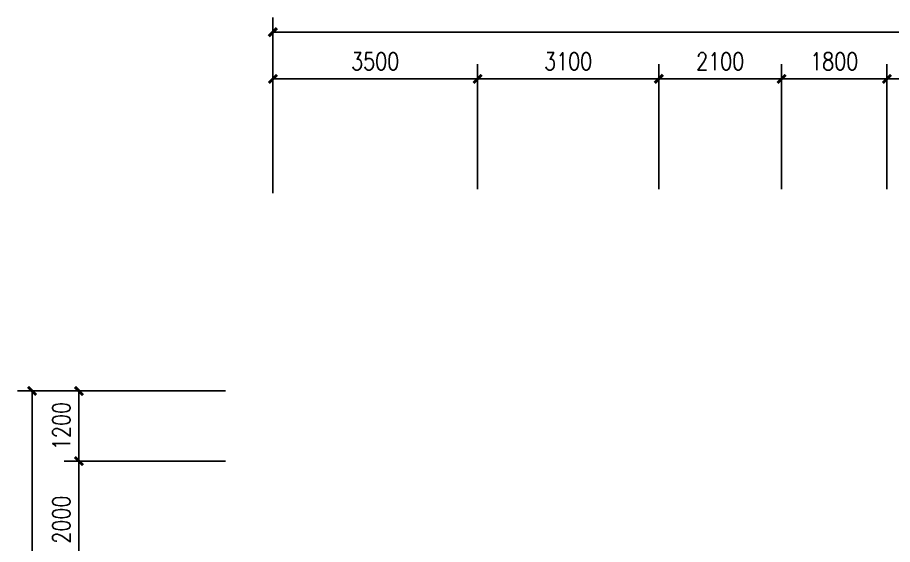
# Model space of a CAD drawing. Header units: millimetres. Extents: x 921 to 48431, y 453 to 41754.
# Drawn here: x 1717 to 16680, y 32497 to 41507 of the extents above; entities that cross this region are included whole.
import ezdxf

# ---------------------------------------------------------------- set-up
doc = ezdxf.new("R2010")
doc.units = ezdxf.units.MM
for name, color, linetype in [('3', 7, 'Continuous'), ('PUB_WINDW', 7, 'Continuous'), ('WINDOW', 2, 'Continuous')]:
    doc.layers.add(name, color=color, linetype=linetype)
doc.styles.add('DIM_FONT', font='SIMPLEX', dxfattribs={"width": 0.8})
doc.dimstyles.new('NORMAL', dxfattribs={"dimscale": 2, "dimtxt": 300, "dimasz": 1, "dimexe": 250, "dimexo": 300, "dimgap": 0.09, "dimtad": 1, "dimtoh": 1, "dimdec": 0, "dimzin": 0, "dimdsep": 46, "dimtxsty": 'DIM_FONT', "dimcen": 0.09, "dimadec": 0, "dimazin": 0, "dimtfac": 1, "dimtdec": 0, "dimtix": 1, "dimtofl": 0, "dimtmove": 2, "dimatfit": 3, "dimfxl": 1, "dimtolj": 1, "dimtzin": 0, "dimarcsym": 0})

# ---------------------------------------------------------------- blocks, each defined once
blk = doc.blocks.new('_DIMX')
at = {"const_width": 50}
blk.add_lwpolyline([(-70, -70), (70, 70)], dxfattribs=at)
blk = doc.blocks.new('*D79')
at = {"color": 4, "linetype": 'ByBlock', "transparency": 16777216}
for p, q in [((554845, -297518), (554845, -294515)), ((590845, -297518), (590845, -294515)), ((590844, -294765), (554846, -294765))]:
    blk.add_line(p, q, dxfattribs=at)
at = {"layer": 'DEFPOINTS', "color": 0, "linetype": 'ByBlock', "transparency": 16777216}
for p in [(554845, -294765), (554845, -297818), (590845, -297818)]:
    blk.add_point(p, dxfattribs=at)
at = {"color": 4, "linetype": 'ByBlock', "transparency": 16777216, "rotation": 180}
blk.add_blockref('_DIMX', (554845, -294765), dxfattribs=at)
at = {"color": 4, "linetype": 'ByBlock', "transparency": 16777216}
blk.add_blockref('_DIMX', (590845, -294765), dxfattribs=at)
at = {"color": 7, "linetype": 'ByBlock', "transparency": 16777216, "insert": (572845, -294465), "char_height": 300, "attachment_point": 5, "style": 'DIM_FONT'}
blk.add_mtext('\\A1;36000', dxfattribs=at)
blk = doc.blocks.new('*D47')
at = {"color": 4, "linetype": 'ByBlock', "transparency": 16777216}
for p, q in [((554694, -300900), (551136, -300900)), ((551386, -300901), (551386, -328399)), ((554694, -328400), (551136, -328400))]:
    blk.add_line(p, q, dxfattribs=at)
at = {"layer": 'DEFPOINTS', "color": 0, "linetype": 'ByBlock', "transparency": 16777216}
for p in [(554994, -300900), (551386, -328400), (554994, -328400)]:
    blk.add_point(p, dxfattribs=at)
at = {"color": 4, "linetype": 'ByBlock', "transparency": 16777216}
for p, rotation in [((551386, -300900), 90), ((551386, -328400), 270)]:
    blk.add_blockref('_DIMX', p, dxfattribs=dict(at, rotation=rotation))
at = {"color": 7, "linetype": 'ByBlock', "transparency": 16777216, "insert": (551086, -314650), "char_height": 300, "attachment_point": 5, "rotation": 90, "style": 'DIM_FONT'}
blk.add_mtext('\\A1;27500', dxfattribs=at)
blk = doc.blocks.new('*D46')
at = {"color": 4, "linetype": 'ByBlock', "transparency": 16777216}
for p, q in [((554694, -300900), (551936, -300900)), ((552186, -302099), (552186, -300901)), ((554694, -302100), (551936, -302100))]:
    blk.add_line(p, q, dxfattribs=at)
at = {"layer": 'DEFPOINTS', "color": 0, "linetype": 'ByBlock', "transparency": 16777216}
for p in [(552186, -300900), (554994, -300900), (554994, -302100)]:
    blk.add_point(p, dxfattribs=at)
at = {"color": 4, "linetype": 'ByBlock', "transparency": 16777216}
for p, rotation in [((552186, -300900), 90), ((552186, -302100), 270)]:
    blk.add_blockref('_DIMX', p, dxfattribs=dict(at, rotation=rotation))
at = {"color": 7, "linetype": 'ByBlock', "transparency": 16777216, "insert": (551886, -301500), "char_height": 300, "attachment_point": 5, "rotation": 90, "style": 'DIM_FONT'}
blk.add_mtext('\\A1;1200', dxfattribs=at)
blk = doc.blocks.new('*D45')
at = {"color": 4, "linetype": 'ByBlock', "transparency": 16777216}
for p, q in [((554694, -302100), (551936, -302100)), ((552186, -304099), (552186, -302101)), ((554694, -304100), (551936, -304100))]:
    blk.add_line(p, q, dxfattribs=at)
at = {"layer": 'DEFPOINTS', "color": 0, "linetype": 'ByBlock', "transparency": 16777216}
for p in [(552186, -302100), (554994, -302100), (554994, -304100)]:
    blk.add_point(p, dxfattribs=at)
at = {"color": 4, "linetype": 'ByBlock', "transparency": 16777216}
for p, rotation in [((552186, -302100), 90), ((552186, -304100), 270)]:
    blk.add_blockref('_DIMX', p, dxfattribs=dict(at, rotation=rotation))
at = {"color": 7, "linetype": 'ByBlock', "transparency": 16777216, "insert": (551886, -303100), "char_height": 300, "attachment_point": 5, "rotation": 90, "style": 'DIM_FONT'}
blk.add_mtext('\\A1;2000', dxfattribs=at)
blk = doc.blocks.new('*D70')
at = {"color": 4, "linetype": 'ByBlock', "transparency": 16777216}
for p, q in [((568345, -297448), (568345, -295315)), ((570145, -297448), (570145, -295315)), ((568346, -295565), (570144, -295565))]:
    blk.add_line(p, q, dxfattribs=at)
at = {"layer": 'DEFPOINTS', "color": 0, "linetype": 'ByBlock', "transparency": 16777216}
for p in [(570145, -295565), (568345, -297748), (570145, -297748)]:
    blk.add_point(p, dxfattribs=at)
at = {"color": 4, "linetype": 'ByBlock', "transparency": 16777216, "rotation": 180}
blk.add_blockref('_DIMX', (568345, -295565), dxfattribs=at)
at = {"color": 4, "linetype": 'ByBlock', "transparency": 16777216}
blk.add_blockref('_DIMX', (570145, -295565), dxfattribs=at)
at = {"color": 7, "linetype": 'ByBlock', "transparency": 16777216, "insert": (569245, -295265), "char_height": 300, "attachment_point": 5, "style": 'DIM_FONT'}
blk.add_mtext('\\A1;1800', dxfattribs=at)
blk = doc.blocks.new('*D69')
at = {"color": 4, "linetype": 'ByBlock', "transparency": 16777216}
for p, q in [((566545, -297448), (566545, -295315)), ((568345, -297448), (568345, -295315)), ((566546, -295565), (568344, -295565))]:
    blk.add_line(p, q, dxfattribs=at)
at = {"layer": 'DEFPOINTS', "color": 0, "linetype": 'ByBlock', "transparency": 16777216}
for p in [(568345, -295565), (566545, -297748), (568345, -297748)]:
    blk.add_point(p, dxfattribs=at)
at = {"color": 4, "linetype": 'ByBlock', "transparency": 16777216, "rotation": 180}
blk.add_blockref('_DIMX', (566545, -295565), dxfattribs=at)
at = {"color": 4, "linetype": 'ByBlock', "transparency": 16777216}
blk.add_blockref('_DIMX', (568345, -295565), dxfattribs=at)
at = {"color": 7, "linetype": 'ByBlock', "transparency": 16777216, "insert": (567445, -295265), "char_height": 300, "attachment_point": 5, "style": 'DIM_FONT'}
blk.add_mtext('\\A1;1800', dxfattribs=at)
blk = doc.blocks.new('*D68')
at = {"color": 4, "linetype": 'ByBlock', "transparency": 16777216}
for p, q in [((564445, -297448), (564445, -295315)), ((566545, -297448), (566545, -295315)), ((564446, -295565), (566544, -295565))]:
    blk.add_line(p, q, dxfattribs=at)
at = {"layer": 'DEFPOINTS', "color": 0, "linetype": 'ByBlock', "transparency": 16777216}
for p in [(566545, -295565), (564445, -297748), (566545, -297748)]:
    blk.add_point(p, dxfattribs=at)
at = {"color": 4, "linetype": 'ByBlock', "transparency": 16777216, "rotation": 180}
blk.add_blockref('_DIMX', (564445, -295565), dxfattribs=at)
at = {"color": 4, "linetype": 'ByBlock', "transparency": 16777216}
blk.add_blockref('_DIMX', (566545, -295565), dxfattribs=at)
at = {"color": 7, "linetype": 'ByBlock', "transparency": 16777216, "insert": (565495, -295265), "char_height": 300, "attachment_point": 5, "style": 'DIM_FONT'}
blk.add_mtext('\\A1;2100', dxfattribs=at)
blk = doc.blocks.new('*D67')
at = {"color": 4, "linetype": 'ByBlock', "transparency": 16777216}
for p, q in [((561345, -297448), (561345, -295315)), ((564445, -297448), (564445, -295315)), ((561346, -295565), (564444, -295565))]:
    blk.add_line(p, q, dxfattribs=at)
at = {"layer": 'DEFPOINTS', "color": 0, "linetype": 'ByBlock', "transparency": 16777216}
for p in [(564445, -295565), (561345, -297748), (564445, -297748)]:
    blk.add_point(p, dxfattribs=at)
at = {"color": 4, "linetype": 'ByBlock', "transparency": 16777216, "rotation": 180}
blk.add_blockref('_DIMX', (561345, -295565), dxfattribs=at)
at = {"color": 4, "linetype": 'ByBlock', "transparency": 16777216}
blk.add_blockref('_DIMX', (564445, -295565), dxfattribs=at)
at = {"color": 7, "linetype": 'ByBlock', "transparency": 16777216, "insert": (562895, -295265), "char_height": 300, "attachment_point": 5, "style": 'DIM_FONT'}
blk.add_mtext('\\A1;3100', dxfattribs=at)
blk = doc.blocks.new('*D66')
at = {"color": 4, "linetype": 'ByBlock', "transparency": 16777216}
for p, q in [((557845, -297448), (557845, -295315)), ((561345, -297448), (561345, -295315)), ((557846, -295565), (561344, -295565))]:
    blk.add_line(p, q, dxfattribs=at)
at = {"layer": 'DEFPOINTS', "color": 0, "linetype": 'ByBlock', "transparency": 16777216}
for p in [(561345, -295565), (557845, -297748), (561345, -297748)]:
    blk.add_point(p, dxfattribs=at)
at = {"color": 4, "linetype": 'ByBlock', "transparency": 16777216, "rotation": 180}
blk.add_blockref('_DIMX', (557845, -295565), dxfattribs=at)
at = {"color": 4, "linetype": 'ByBlock', "transparency": 16777216}
blk.add_blockref('_DIMX', (561345, -295565), dxfattribs=at)
at = {"color": 7, "linetype": 'ByBlock', "transparency": 16777216, "insert": (559595, -295265), "char_height": 300, "attachment_point": 5, "style": 'DIM_FONT'}
blk.add_mtext('\\A1;3500', dxfattribs=at)
blk = doc.blocks.new('1T4F64')
at = {"layer": '3'}
for base, p1, p2, picture, middle in [((-3050.8, 6089.1), (-6550.8, 3905.6), (-3050.8, 3905.6), '*D66', (-1800.8, 6389.1)), ((49.2, 6089.1), (-3050.8, 3905.6), (49.2, 3905.6), '*D67', (1499.2, 6389.1)), ((2149.2, 6089.1), (49.2, 3905.6), (2149.2, 3905.6), '*D68', (4099.2, 6389.1)), ((3949.2, 6089.1), (2149.2, 3905.6), (3949.2, 3905.6), '*D69', (6049.2, 6389.1)), ((5749.2, 6089.1), (3949.2, 3905.6), (5749.2, 3905.6), '*D70', (7849.2, 6389.1))]:
    dim = blk.add_linear_dim(base=base, p1=p1, p2=p2, dimstyle='NORMAL', dxfattribs=at)
    dim.commit()
    dim.dimension.update_dxf_attribs({"geometry": picture, "text_midpoint": middle, "insert": (-564395.4, 301653.9)})
for base, p1, p2, picture, middle in [((-10666.6, -26745.9), (-7058.2, 754.1), (-7058.2, -26745.9), '*D47', (-10966.6, -12995.9)), ((-9866.6, 754.1), (-7058.2, -445.9), (-7058.2, 754.1), '*D46', (-10166.6, 154.1)), ((-9866.6, -445.9), (-7058.2, -2445.9), (-7058.2, -445.9), '*D45', (-10166.6, -1445.9))]:
    dim = blk.add_linear_dim(base=base, p1=p1, p2=p2, angle=90, dimstyle='NORMAL', dxfattribs=at)
    dim.commit()
    dim.dimension.update_dxf_attribs({"geometry": picture, "text_midpoint": middle, "insert": (-562052.7, 301653.9)})
at = {"layer": 'WINDOW'}
dim = blk.add_linear_dim(base=(-6550.8, 6889.1), p1=(29449.2, 3835.6), p2=(-6550.8, 3835.6), dimstyle='NORMAL', dxfattribs=at)
dim.commit()
dim.dimension.update_dxf_attribs({"geometry": '*D79', "text_midpoint": (11449.2, 7189.1), "insert": (-561395.4, 301653.9)})

msp = doc.modelspace()

# ---------------------------------------------------------------- block references
at = {"layer": 'PUB_WINDW'}
msp.add_blockref('1T4F64', (12634, 34368), dxfattribs=at)

doc.saveas('drawing.dxf')
